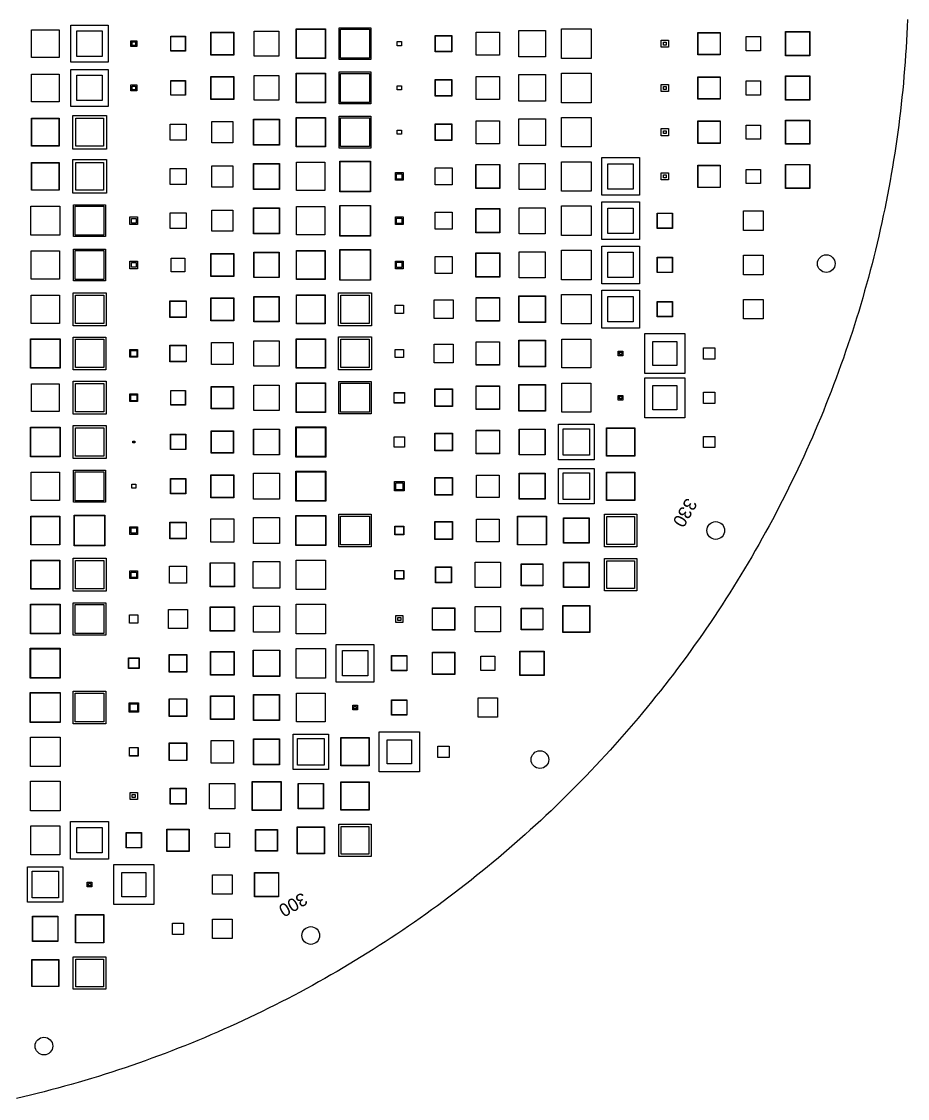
# Model space of a CAD drawing. Header units: millimetres. Extents: x -195 to 195, y -204 to 195.
# Drawn here: x 44.7 to 194.9, y -190 to -7.5 of the extents above; entities that cross this region are included whole.
import ezdxf
from ezdxf.enums import TextEntityAlignment as Align

# ---------------------------------------------------------------- set-up
doc = ezdxf.new("R2010")
doc.units = ezdxf.units.MM
for name, color, linetype in [('M3', 5, 'Continuous'), ('M4', 3, 'Continuous'), ('NPTH', 9, 'Continuous'), ('OUTLINE', 7, 'Continuous'), ('SILK_TOP', 7, 'Continuous')]:
    doc.layers.add(name, color=color, linetype=linetype)

msp = doc.modelspace()

# ---------------------------------------------------------------- linework, layer by layer
at = {"layer": 'M3'}
for points in [[(46.4, -8.9), (51.1, -8.9), (51.1, -13.6), (46.4, -13.6)], [(58.4, -9.1), (58.4, -13.4), (54.1, -13.4), (54.1, -9.1)], [(96.25, -8.75), (96.25, -13.75), (91.25, -13.75), (91.25, -8.75)], [(103.7, -8.8), (103.7, -13.7), (98.8, -13.7), (98.8, -8.8)], [(133.5, -9), (133.5, -13.5), (129, -13.5), (129, -9)], [(141.25, -8.75), (141.25, -13.75), (136.25, -13.75), (136.25, -8.75)], [(72.45, -10.05), (72.45, -12.45), (70.05, -12.45), (70.05, -10.05)], [(80.7, -9.3), (80.7, -13.2), (76.8, -13.2), (76.8, -9.3)], [(84.15, -9.15), (88.35, -9.15), (88.35, -13.35), (84.15, -13.35)], [(109.1, -10.9), (109.1, -11.6), (108.4, -11.6), (108.4, -10.9)], [(117.65, -9.85), (117.65, -12.65), (114.85, -12.65), (114.85, -9.85)], [(121.8, -9.3), (125.7, -9.3), (125.7, -13.2), (121.8, -13.2)], [(163.1, -9.4), (163.1, -13.1), (159.4, -13.1), (159.4, -9.4)], [(169.95, -10.05), (169.95, -12.45), (167.55, -12.45), (167.55, -10.05)], [(178.25, -9.25), (178.25, -13.25), (174.25, -13.25), (174.25, -9.25)], [(64.05, -10.95), (64.05, -11.55), (63.45, -11.55), (63.45, -10.95)], [(154, -11), (154, -11.5), (153.5, -11.5), (153.5, -11)], [(51.1, -16.4), (51.1, -21.1), (46.4, -21.1), (46.4, -16.4)], [(91.25, -16.25), (96.25, -16.25), (96.25, -21.25), (91.25, -21.25)], [(103.7, -16.3), (103.7, -21.2), (98.8, -21.2), (98.8, -16.3)], [(141.25, -16.25), (141.25, -21.25), (136.25, -21.25), (136.25, -16.25)], [(58.4, -16.6), (58.4, -20.9), (54.1, -20.9), (54.1, -16.6)], [(72.45, -17.55), (72.45, -19.95), (70.05, -19.95), (70.05, -17.55)], [(76.8, -16.8), (80.7, -16.8), (80.7, -20.7), (76.8, -20.7)], [(88.35, -16.65), (88.35, -20.85), (84.15, -20.85), (84.15, -16.65)], [(117.65, -17.35), (117.65, -20.15), (114.85, -20.15), (114.85, -17.35)], [(125.7, -16.8), (125.7, -20.7), (121.8, -20.7), (121.8, -16.8)], [(129, -16.5), (133.5, -16.5), (133.5, -21), (129, -21)], [(159.4, -16.9), (163.1, -16.9), (163.1, -20.6), (159.4, -20.6)], [(169.95, -17.55), (169.95, -19.95), (167.55, -19.95), (167.55, -17.55)], [(178.25, -16.75), (178.25, -20.75), (174.25, -20.75), (174.25, -16.75)], [(63.45, -18.45), (64.05, -18.45), (64.05, -19.05), (63.45, -19.05)], [(109.1, -18.4), (109.1, -19.1), (108.4, -19.1), (108.4, -18.4)], [(153.5, -18.5), (154, -18.5), (154, -19), (153.5, -19)], [(59.1, -23.4), (59.1, -29.1), (53.4, -29.1), (53.4, -23.4)], [(46.4, -23.9), (51.1, -23.9), (51.1, -28.6), (46.4, -28.6)], [(72.6, -24.9), (72.6, -27.6), (69.9, -27.6), (69.9, -24.9)], [(80.55, -24.45), (80.55, -28.05), (76.95, -28.05), (76.95, -24.45)], [(88.4, -24.1), (88.4, -28.4), (84.1, -28.4), (84.1, -24.1)], [(96.25, -23.75), (96.25, -28.75), (91.25, -28.75), (91.25, -23.75)], [(103.7, -23.8), (103.7, -28.7), (98.8, -28.7), (98.8, -23.8)], [(117.65, -24.85), (117.65, -27.65), (114.85, -27.65), (114.85, -24.85)], [(125.7, -24.3), (125.7, -28.2), (121.8, -28.2), (121.8, -24.3)], [(133.5, -24), (133.5, -28.5), (129, -28.5), (129, -24)], [(136.25, -23.75), (141.25, -23.75), (141.25, -28.75), (136.25, -28.75)], [(163.1, -24.4), (163.1, -28.1), (159.4, -28.1), (159.4, -24.4)], [(169.95, -25.05), (169.95, -27.45), (167.55, -27.45), (167.55, -25.05)], [(178.25, -24.25), (178.25, -28.25), (174.25, -28.25), (174.25, -24.25)], [(109.1, -25.9), (109.1, -26.6), (108.4, -26.6), (108.4, -25.9)], [(154, -26), (154, -26.5), (153.5, -26.5), (153.5, -26)], [(59.1, -30.9), (59.1, -36.6), (53.4, -36.6), (53.4, -30.9)], [(51.1, -31.4), (51.1, -36.1), (46.4, -36.1), (46.4, -31.4)], [(72.6, -32.4), (72.6, -35.1), (69.9, -35.1), (69.9, -32.4)], [(80.55, -31.95), (80.55, -35.55), (76.95, -35.55), (76.95, -31.95)], [(88.4, -31.6), (88.4, -35.9), (84.1, -35.9), (84.1, -31.6)], [(96.15, -31.35), (96.15, -36.15), (91.35, -36.15), (91.35, -31.35)], [(98.7, -31.2), (103.8, -31.2), (103.8, -36.3), (98.7, -36.3)], [(117.7, -32.3), (117.7, -35.2), (114.8, -35.2), (114.8, -32.3)], [(125.75, -31.75), (125.75, -35.75), (121.75, -35.75), (121.75, -31.75)], [(133.45, -31.55), (133.45, -35.95), (129.05, -35.95), (129.05, -31.55)], [(141.25, -31.25), (141.25, -36.25), (136.25, -36.25), (136.25, -31.25)], [(148.4, -31.6), (148.4, -35.9), (144.1, -35.9), (144.1, -31.6)], [(159.4, -31.9), (163.1, -31.9), (163.1, -35.6), (159.4, -35.6)], [(169.95, -32.55), (169.95, -34.95), (167.55, -34.95), (167.55, -32.55)], [(178.25, -31.75), (178.25, -35.75), (174.25, -35.75), (174.25, -31.75)], [(108.1, -33.1), (109.4, -33.1), (109.4, -34.4), (108.1, -34.4)], [(153.5, -33.5), (154, -33.5), (154, -34), (153.5, -34)], [(46.3, -38.8), (51.2, -38.8), (51.2, -43.7), (46.3, -43.7)], [(58.7, -38.8), (58.7, -43.7), (53.8, -43.7), (53.8, -38.8)], [(69.9, -39.9), (72.6, -39.9), (72.6, -42.6), (69.9, -42.6)], [(80.55, -39.45), (80.55, -43.05), (76.95, -43.05), (76.95, -39.45)], [(88.4, -39.1), (88.4, -43.4), (84.1, -43.4), (84.1, -39.1)], [(96.15, -38.85), (96.15, -43.65), (91.35, -43.65), (91.35, -38.85)], [(103.8, -38.7), (103.8, -43.8), (98.7, -43.8), (98.7, -38.7)], [(117.7, -39.8), (117.7, -42.7), (114.8, -42.7), (114.8, -39.8)], [(121.75, -39.25), (125.75, -39.25), (125.75, -43.25), (121.75, -43.25)], [(129.05, -39.05), (133.45, -39.05), (133.45, -43.45), (129.05, -43.45)], [(136.25, -38.75), (141.25, -38.75), (141.25, -43.75), (136.25, -43.75)], [(148.4, -39.1), (148.4, -43.4), (144.1, -43.4), (144.1, -39.1)], [(155, -40), (155, -42.5), (152.5, -42.5), (152.5, -40)], [(170.4, -39.6), (170.4, -42.9), (167.1, -42.9), (167.1, -39.6)], [(64.4, -40.6), (64.4, -41.9), (63.1, -41.9), (63.1, -40.6)], [(109.4, -40.6), (109.4, -41.9), (108.1, -41.9), (108.1, -40.6)], [(51.15, -46.35), (51.15, -51.15), (46.35, -51.15), (46.35, -46.35)], [(58.7, -46.3), (58.7, -51.2), (53.8, -51.2), (53.8, -46.3)], [(80.7, -46.8), (80.7, -50.7), (76.8, -50.7), (76.8, -46.8)], [(84.15, -46.65), (88.35, -46.65), (88.35, -50.85), (84.15, -50.85)], [(96.2, -46.3), (96.2, -51.2), (91.3, -51.2), (91.3, -46.3)], [(103.8, -46.2), (103.8, -51.3), (98.7, -51.3), (98.7, -46.2)], [(117.7, -47.3), (117.7, -50.2), (114.8, -50.2), (114.8, -47.3)], [(125.75, -46.75), (125.75, -50.75), (121.75, -50.75), (121.75, -46.75)], [(133.45, -46.55), (133.45, -50.95), (129.05, -50.95), (129.05, -46.55)], [(141.25, -46.25), (141.25, -51.25), (136.25, -51.25), (136.25, -46.25)], [(148.4, -46.6), (148.4, -50.9), (144.1, -50.9), (144.1, -46.6)], [(170.4, -47.1), (170.4, -50.4), (167.1, -50.4), (167.1, -47.1)], [(63.1, -48.1), (64.4, -48.1), (64.4, -49.4), (63.1, -49.4)], [(72.4, -47.6), (72.4, -49.9), (70.1, -49.9), (70.1, -47.6)], [(109.4, -48.1), (109.4, -49.4), (108.1, -49.4), (108.1, -48.1)], [(155, -47.5), (155, -50), (152.5, -50), (152.5, -47.5)], [(51.15, -53.85), (51.15, -58.65), (46.35, -58.65), (46.35, -53.85)], [(53.45, -53.45), (59.05, -53.45), (59.05, -59.05), (53.45, -59.05)], [(80.7, -54.3), (80.7, -58.2), (76.8, -58.2), (76.8, -54.3)], [(84.15, -54.15), (88.35, -54.15), (88.35, -58.35), (84.15, -58.35)], [(96.2, -53.8), (96.2, -58.7), (91.3, -58.7), (91.3, -53.8)], [(104.05, -53.45), (104.05, -59.05), (98.45, -59.05), (98.45, -53.45)], [(117.85, -54.65), (117.85, -57.85), (114.65, -57.85), (114.65, -54.65)], [(125.7, -54.3), (125.7, -58.2), (121.8, -58.2), (121.8, -54.3)], [(133.45, -54.05), (133.45, -58.45), (129.05, -58.45), (129.05, -54.05)], [(141.25, -53.75), (141.25, -58.75), (136.25, -58.75), (136.25, -53.75)], [(148.4, -54.1), (148.4, -58.4), (144.1, -58.4), (144.1, -54.1)], [(167.1, -54.6), (170.4, -54.6), (170.4, -57.9), (167.1, -57.9)], [(69.85, -54.85), (72.65, -54.85), (72.65, -57.65), (69.85, -57.65)], [(108.05, -55.55), (109.45, -55.55), (109.45, -56.95), (108.05, -56.95)], [(155, -55), (155, -57.5), (152.5, -57.5), (152.5, -55)], [(51.25, -61.25), (51.25, -66.25), (46.25, -66.25), (46.25, -61.25)], [(58.65, -61.35), (58.65, -66.15), (53.85, -66.15), (53.85, -61.35)], [(80.6, -61.9), (80.6, -65.6), (76.9, -65.6), (76.9, -61.9)], [(84.1, -61.6), (88.4, -61.6), (88.4, -65.9), (84.1, -65.9)], [(96.25, -61.25), (96.25, -66.25), (91.25, -66.25), (91.25, -61.25)], [(104.05, -60.95), (104.05, -66.55), (98.45, -66.55), (98.45, -60.95)], [(125.7, -61.8), (125.7, -65.7), (121.8, -65.7), (121.8, -61.8)], [(133.45, -61.55), (133.45, -65.95), (129.05, -65.95), (129.05, -61.55)], [(136.3, -61.3), (141.2, -61.3), (141.2, -66.2), (136.3, -66.2)], [(155.8, -61.7), (155.8, -65.8), (151.7, -65.8), (151.7, -61.7)], [(64.25, -63.25), (64.25, -64.25), (63.25, -64.25), (63.25, -63.25)], [(72.65, -62.35), (72.65, -65.15), (69.85, -65.15), (69.85, -62.35)], [(109.45, -63.05), (109.45, -64.45), (108.05, -64.45), (108.05, -63.05)], [(117.85, -62.15), (117.85, -65.35), (114.65, -65.35), (114.65, -62.15)], [(146.65, -63.35), (146.65, -64.15), (145.85, -64.15), (145.85, -63.35)], [(160.3, -62.8), (162.2, -62.8), (162.2, -64.7), (160.3, -64.7)], [(51.1, -68.9), (51.1, -73.6), (46.4, -73.6), (46.4, -68.9)], [(58.65, -68.85), (58.65, -73.65), (53.85, -73.65), (53.85, -68.85)], [(88.4, -69.1), (88.4, -73.4), (84.1, -73.4), (84.1, -69.1)], [(96.25, -68.75), (96.25, -73.75), (91.25, -73.75), (91.25, -68.75)], [(103.7, -68.8), (103.7, -73.7), (98.8, -73.7), (98.8, -68.8)], [(125.7, -69.3), (125.7, -73.2), (121.8, -73.2), (121.8, -69.3)], [(133.45, -69.05), (133.45, -73.45), (129.05, -73.45), (129.05, -69.05)], [(141.2, -68.8), (141.2, -73.7), (136.3, -73.7), (136.3, -68.8)], [(155.8, -69.2), (155.8, -73.3), (151.7, -73.3), (151.7, -69.2)], [(64.25, -70.75), (64.25, -71.75), (63.25, -71.75), (63.25, -70.75)], [(72.45, -70.05), (72.45, -72.45), (70.05, -72.45), (70.05, -70.05)], [(80.6, -69.4), (80.6, -73.1), (76.9, -73.1), (76.9, -69.4)], [(109.65, -70.35), (109.65, -72.15), (107.85, -72.15), (107.85, -70.35)], [(114.8, -69.8), (117.7, -69.8), (117.7, -72.7), (114.8, -72.7)], [(146.65, -70.85), (146.65, -71.65), (145.85, -71.65), (145.85, -70.85)], [(162.2, -70.3), (162.2, -72.2), (160.3, -72.2), (160.3, -70.3)], [(51.25, -76.25), (51.25, -81.25), (46.25, -81.25), (46.25, -76.25)], [(53.85, -76.35), (58.65, -76.35), (58.65, -81.15), (53.85, -81.15)], [(84.1, -76.6), (88.4, -76.6), (88.4, -80.9), (84.1, -80.9)], [(96.2, -76.3), (96.2, -81.2), (91.3, -81.2), (91.3, -76.3)], [(133.4, -76.6), (133.4, -80.9), (129.1, -80.9), (129.1, -76.6)], [(141.75, -75.75), (141.75, -81.75), (135.75, -81.75), (135.75, -75.75)], [(143.9, -76.4), (148.6, -76.4), (148.6, -81.1), (143.9, -81.1)], [(72.5, -77.5), (72.5, -80), (70, -80), (70, -77.5)], [(80.6, -76.9), (80.6, -80.6), (76.9, -80.6), (76.9, -76.9)], [(109.65, -77.85), (109.65, -79.65), (107.85, -79.65), (107.85, -77.85)], [(117.7, -77.3), (117.7, -80.2), (114.8, -80.2), (114.8, -77.3)], [(121.8, -76.8), (125.7, -76.8), (125.7, -80.7), (121.8, -80.7)], [(162.2, -77.8), (162.2, -79.7), (160.3, -79.7), (160.3, -77.8)], [(63.6, -78.6), (63.9, -78.6), (63.9, -78.9), (63.6, -78.9)], [(51.15, -83.85), (51.15, -88.65), (46.35, -88.65), (46.35, -83.85)], [(58.7, -83.8), (58.7, -88.7), (53.8, -88.7), (53.8, -83.8)], [(91.3, -83.8), (96.2, -83.8), (96.2, -88.7), (91.3, -88.7)], [(141.75, -83.25), (141.75, -89.25), (135.75, -89.25), (135.75, -83.25)], [(148.6, -83.9), (148.6, -88.6), (143.9, -88.6), (143.9, -83.9)], [(72.5, -85), (72.5, -87.5), (70, -87.5), (70, -85)], [(80.7, -84.3), (80.7, -88.2), (76.8, -88.2), (76.8, -84.3)], [(88.45, -84.05), (88.45, -88.45), (84.05, -88.45), (84.05, -84.05)], [(109.55, -85.45), (109.55, -87.05), (107.95, -87.05), (107.95, -85.45)], [(114.8, -84.8), (117.7, -84.8), (117.7, -87.7), (114.8, -87.7)], [(125.65, -84.35), (125.65, -88.15), (121.85, -88.15), (121.85, -84.35)], [(133.4, -84.1), (133.4, -88.4), (129.1, -88.4), (129.1, -84.1)], [(63.4, -85.9), (64.1, -85.9), (64.1, -86.6), (63.4, -86.6)], [(58.8, -91.2), (58.8, -96.3), (53.7, -96.3), (53.7, -91.2)], [(51.2, -91.3), (51.2, -96.2), (46.3, -96.2), (46.3, -91.3)], [(72.65, -92.35), (72.65, -95.15), (69.85, -95.15), (69.85, -92.35)], [(80.7, -91.8), (80.7, -95.7), (76.8, -95.7), (76.8, -91.8)], [(88.45, -91.55), (88.45, -95.95), (84.05, -95.95), (84.05, -91.55)], [(91.25, -91.25), (96.25, -91.25), (96.25, -96.25), (91.25, -96.25)], [(103.7, -91.3), (103.7, -96.2), (98.8, -96.2), (98.8, -91.3)], [(109.45, -93.05), (109.45, -94.45), (108.05, -94.45), (108.05, -93.05)], [(117.7, -92.3), (117.7, -95.2), (114.8, -95.2), (114.8, -92.3)], [(121.85, -91.85), (125.65, -91.85), (125.65, -95.65), (121.85, -95.65)], [(128.8, -91.3), (133.7, -91.3), (133.7, -96.2), (128.8, -96.2)], [(140.9, -91.6), (140.9, -95.9), (136.6, -95.9), (136.6, -91.6)], [(148.6, -91.4), (148.6, -96.1), (143.9, -96.1), (143.9, -91.4)], [(64.4, -93.1), (64.4, -94.4), (63.1, -94.4), (63.1, -93.1)], [(59.05, -98.45), (59.05, -104.05), (53.45, -104.05), (53.45, -98.45)], [(51.2, -98.8), (51.2, -103.7), (46.3, -103.7), (46.3, -98.8)], [(72.7, -99.8), (72.7, -102.7), (69.8, -102.7), (69.8, -99.8)], [(80.75, -99.25), (80.75, -103.25), (76.75, -103.25), (76.75, -99.25)], [(88.5, -99), (88.5, -103.5), (84, -103.5), (84, -99)], [(96.25, -98.75), (96.25, -103.75), (91.25, -103.75), (91.25, -98.75)], [(117.6, -99.9), (117.6, -102.6), (114.9, -102.6), (114.9, -99.9)], [(125.9, -99.1), (125.9, -103.4), (121.6, -103.4), (121.6, -99.1)], [(133.1, -99.4), (133.1, -103.1), (129.4, -103.1), (129.4, -99.4)], [(136.6, -99.1), (140.9, -99.1), (140.9, -103.4), (136.6, -103.4)], [(148.6, -98.9), (148.6, -103.6), (143.9, -103.6), (143.9, -98.9)], [(64.4, -100.6), (64.4, -101.9), (63.1, -101.9), (63.1, -100.6)], [(109.45, -100.55), (109.45, -101.95), (108.05, -101.95), (108.05, -100.55)], [(46.25, -106.25), (51.25, -106.25), (51.25, -111.25), (46.25, -111.25)], [(58.7, -106.3), (58.7, -111.2), (53.8, -111.2), (53.8, -106.3)], [(72.85, -107.15), (72.85, -110.35), (69.65, -110.35), (69.65, -107.15)], [(80.75, -106.75), (80.75, -110.75), (76.75, -110.75), (76.75, -106.75)], [(88.45, -106.55), (88.45, -110.95), (84.05, -110.95), (84.05, -106.55)], [(91.25, -106.25), (96.25, -106.25), (96.25, -111.25), (91.25, -111.25)], [(118.1, -106.9), (118.1, -110.6), (114.4, -110.6), (114.4, -106.9)], [(125.9, -106.6), (125.9, -110.9), (121.6, -110.9), (121.6, -106.6)], [(133.1, -106.9), (133.1, -110.6), (129.4, -110.6), (129.4, -106.9)], [(141, -106.5), (141, -111), (136.5, -111), (136.5, -106.5)], [(63.05, -108.05), (64.45, -108.05), (64.45, -109.45), (63.05, -109.45)], [(108.5, -108.5), (109, -108.5), (109, -109), (108.5, -109)], [(51.2, -113.8), (51.2, -118.7), (46.3, -118.7), (46.3, -113.8)], [(69.8, -114.8), (72.7, -114.8), (72.7, -117.7), (69.8, -117.7)], [(80.7, -114.3), (80.7, -118.2), (76.8, -118.2), (76.8, -114.3)], [(84.05, -114.05), (88.45, -114.05), (88.45, -118.45), (84.05, -118.45)], [(96.25, -113.75), (96.25, -118.75), (91.25, -118.75), (91.25, -113.75)], [(103.4, -114.1), (103.4, -118.4), (99.1, -118.4), (99.1, -114.1)], [(118.1, -114.4), (118.1, -118.1), (114.4, -118.1), (114.4, -114.4)], [(133.25, -114.25), (133.25, -118.25), (129.25, -118.25), (129.25, -114.25)], [(64.65, -115.35), (64.65, -117.15), (62.85, -117.15), (62.85, -115.35)], [(107.5, -115), (110, -115), (110, -117.5), (107.5, -117.5)], [(124.95, -115.05), (124.95, -117.45), (122.55, -117.45), (122.55, -115.05)], [(51.25, -121.25), (51.25, -126.25), (46.25, -126.25), (46.25, -121.25)], [(58.7, -121.3), (58.7, -126.2), (53.8, -126.2), (53.8, -121.3)], [(80.7, -121.8), (80.7, -125.7), (76.8, -125.7), (76.8, -121.8)], [(84.1, -121.6), (88.4, -121.6), (88.4, -125.9), (84.1, -125.9)], [(96.2, -121.3), (96.2, -126.2), (91.3, -126.2), (91.3, -121.3)], [(125.4, -122.1), (125.4, -125.4), (122.1, -125.4), (122.1, -122.1)], [(62.95, -122.95), (64.55, -122.95), (64.55, -124.55), (62.95, -124.55)], [(72.7, -122.3), (72.7, -125.2), (69.8, -125.2), (69.8, -122.3)], [(101.65, -123.35), (101.65, -124.15), (100.85, -124.15), (100.85, -123.35)], [(107.5, -122.5), (110, -122.5), (110, -125), (107.5, -125)], [(46.25, -128.75), (51.25, -128.75), (51.25, -133.75), (46.25, -133.75)], [(80.65, -129.35), (80.65, -133.15), (76.85, -133.15), (76.85, -129.35)], [(88.4, -129.1), (88.4, -133.4), (84.1, -133.4), (84.1, -129.1)], [(96.75, -128.25), (96.75, -134.25), (90.75, -134.25), (90.75, -128.25)], [(103.6, -128.9), (103.6, -133.6), (98.9, -133.6), (98.9, -128.9)], [(110.8, -129.2), (110.8, -133.3), (106.7, -133.3), (106.7, -129.2)], [(64.45, -130.55), (64.45, -131.95), (63.05, -131.95), (63.05, -130.55)], [(72.7, -129.8), (72.7, -132.7), (69.8, -132.7), (69.8, -129.8)], [(117.2, -130.3), (117.2, -132.2), (115.3, -132.2), (115.3, -130.3)], [(46.25, -136.25), (51.25, -136.25), (51.25, -141.25), (46.25, -141.25)], [(80.9, -136.6), (80.9, -140.9), (76.6, -140.9), (76.6, -136.6)], [(88.7, -136.3), (88.7, -141.2), (83.8, -141.2), (83.8, -136.3)], [(91.6, -136.6), (95.9, -136.6), (95.9, -140.9), (91.6, -140.9)], [(103.6, -136.4), (103.6, -141.1), (98.9, -141.1), (98.9, -136.4)], [(64, -138.5), (64, -139), (63.5, -139), (63.5, -138.5)], [(72.6, -137.4), (72.6, -140.1), (69.9, -140.1), (69.9, -137.4)], [(51.2, -143.8), (51.2, -148.7), (46.3, -148.7), (46.3, -143.8)], [(54.1, -144.1), (58.4, -144.1), (58.4, -148.4), (54.1, -148.4)], [(91.5, -144), (96, -144), (96, -148.5), (91.5, -148.5)], [(103.6, -143.9), (103.6, -148.6), (98.9, -148.6), (98.9, -143.9)], [(65, -145), (65, -147.5), (62.5, -147.5), (62.5, -145)], [(73.1, -144.4), (73.1, -148.1), (69.4, -148.1), (69.4, -144.4)], [(79.95, -145.05), (79.95, -147.45), (77.55, -147.45), (77.55, -145.05)], [(88.1, -144.4), (88.1, -148.1), (84.4, -148.1), (84.4, -144.4)], [(51.75, -150.75), (51.75, -156.75), (45.75, -156.75), (45.75, -150.75)], [(65.8, -151.7), (65.8, -155.8), (61.7, -155.8), (61.7, -151.7)], [(77.1, -152.1), (80.4, -152.1), (80.4, -155.4), (77.1, -155.4)], [(84.25, -151.75), (88.25, -151.75), (88.25, -155.75), (84.25, -155.75)], [(56.65, -153.35), (56.65, -154.15), (55.85, -154.15), (55.85, -153.35)], [(50.9, -159.1), (50.9, -163.4), (46.6, -163.4), (46.6, -159.1)], [(58.6, -158.9), (58.6, -163.6), (53.9, -163.6), (53.9, -158.9)], [(72.2, -160.3), (72.2, -162.2), (70.3, -162.2), (70.3, -160.3)], [(80.4, -159.6), (80.4, -162.9), (77.1, -162.9), (77.1, -159.6)], [(51, -166.5), (51, -171), (46.5, -171), (46.5, -166.5)], [(53.9, -166.4), (58.6, -166.4), (58.6, -171.1), (53.9, -171.1)]]:
    msp.add_lwpolyline(points, close=True, dxfattribs=at)
at = {"layer": 'M4'}
for points in [[(46.4, -8.9), (51.1, -8.9), (51.1, -13.6), (46.4, -13.6)], [(59.4, -8.1), (59.4, -14.4), (53.1, -14.4), (53.1, -8.1)], [(96.2, -8.8), (96.2, -13.7), (91.3, -13.7), (91.3, -8.8)], [(103.95, -8.55), (103.95, -13.95), (98.55, -13.95), (98.55, -8.55)], [(133.5, -9), (133.5, -13.5), (129, -13.5), (129, -9)], [(141.25, -8.75), (141.25, -13.75), (136.25, -13.75), (136.25, -8.75)], [(64.25, -10.75), (64.25, -11.75), (63.25, -11.75), (63.25, -10.75)], [(72.5, -10), (72.5, -12.5), (70, -12.5), (70, -10)], [(80.65, -9.35), (80.65, -13.15), (76.85, -13.15), (76.85, -9.35)], [(84.15, -9.15), (88.35, -9.15), (88.35, -13.35), (84.15, -13.35)], [(109.1, -10.9), (109.1, -11.6), (108.4, -11.6), (108.4, -10.9)], [(117.6, -9.9), (117.6, -12.6), (114.9, -12.6), (114.9, -9.9)], [(121.8, -9.3), (125.7, -9.3), (125.7, -13.2), (121.8, -13.2)], [(154.35, -10.65), (154.35, -11.85), (153.15, -11.85), (153.15, -10.65)], [(163.15, -9.35), (163.15, -13.15), (159.35, -13.15), (159.35, -9.35)], [(169.95, -10.05), (169.95, -12.45), (167.55, -12.45), (167.55, -10.05)], [(178.3, -9.2), (178.3, -13.3), (174.2, -13.3), (174.2, -9.2)], [(51.1, -16.4), (51.1, -21.1), (46.4, -21.1), (46.4, -16.4)], [(59.4, -15.6), (59.4, -21.9), (53.1, -21.9), (53.1, -15.6)], [(91.3, -16.3), (96.2, -16.3), (96.2, -21.2), (91.3, -21.2)], [(103.95, -16.05), (103.95, -21.45), (98.55, -21.45), (98.55, -16.05)], [(141.25, -16.25), (141.25, -21.25), (136.25, -21.25), (136.25, -16.25)], [(72.5, -17.5), (72.5, -20), (70, -20), (70, -17.5)], [(76.85, -16.85), (80.65, -16.85), (80.65, -20.65), (76.85, -20.65)], [(88.35, -16.65), (88.35, -20.85), (84.15, -20.85), (84.15, -16.65)], [(117.6, -17.4), (117.6, -20.1), (114.9, -20.1), (114.9, -17.4)], [(125.7, -16.8), (125.7, -20.7), (121.8, -20.7), (121.8, -16.8)], [(129, -16.5), (133.5, -16.5), (133.5, -21), (129, -21)], [(153.15, -18.15), (154.35, -18.15), (154.35, -19.35), (153.15, -19.35)], [(159.35, -16.85), (163.15, -16.85), (163.15, -20.65), (159.35, -20.65)], [(169.95, -17.55), (169.95, -19.95), (167.55, -19.95), (167.55, -17.55)], [(178.3, -16.7), (178.3, -20.8), (174.2, -20.8), (174.2, -16.7)], [(63.25, -18.25), (64.25, -18.25), (64.25, -19.25), (63.25, -19.25)], [(109.1, -18.4), (109.1, -19.1), (108.4, -19.1), (108.4, -18.4)], [(103.95, -23.55), (103.95, -28.95), (98.55, -28.95), (98.55, -23.55)], [(46.45, -23.95), (51.05, -23.95), (51.05, -28.55), (46.45, -28.55)], [(58.6, -23.9), (58.6, -28.6), (53.9, -28.6), (53.9, -23.9)], [(72.6, -24.9), (72.6, -27.6), (69.9, -27.6), (69.9, -24.9)], [(80.55, -24.45), (80.55, -28.05), (76.95, -28.05), (76.95, -24.45)], [(88.45, -24.05), (88.45, -28.45), (84.05, -28.45), (84.05, -24.05)], [(96.2, -23.8), (96.2, -28.7), (91.3, -28.7), (91.3, -23.8)], [(117.6, -24.9), (117.6, -27.6), (114.9, -27.6), (114.9, -24.9)], [(125.7, -24.3), (125.7, -28.2), (121.8, -28.2), (121.8, -24.3)], [(133.5, -24), (133.5, -28.5), (129, -28.5), (129, -24)], [(136.25, -23.75), (141.25, -23.75), (141.25, -28.75), (136.25, -28.75)], [(163.15, -24.35), (163.15, -28.15), (159.35, -28.15), (159.35, -24.35)], [(169.95, -25.05), (169.95, -27.45), (167.55, -27.45), (167.55, -25.05)], [(178.3, -24.2), (178.3, -28.3), (174.2, -28.3), (174.2, -24.2)], [(109.1, -25.9), (109.1, -26.6), (108.4, -26.6), (108.4, -25.9)], [(154.35, -25.65), (154.35, -26.85), (153.15, -26.85), (153.15, -25.65)], [(149.45, -30.55), (149.45, -36.95), (143.05, -36.95), (143.05, -30.55)], [(51.05, -31.45), (51.05, -36.05), (46.45, -36.05), (46.45, -31.45)], [(58.6, -31.4), (58.6, -36.1), (53.9, -36.1), (53.9, -31.4)], [(72.6, -32.4), (72.6, -35.1), (69.9, -35.1), (69.9, -32.4)], [(80.55, -31.95), (80.55, -35.55), (76.95, -35.55), (76.95, -31.95)], [(88.45, -31.55), (88.45, -35.95), (84.05, -35.95), (84.05, -31.55)], [(96.15, -31.35), (96.15, -36.15), (91.35, -36.15), (91.35, -31.35)], [(98.65, -31.15), (103.85, -31.15), (103.85, -36.35), (98.65, -36.35)], [(117.7, -32.3), (117.7, -35.2), (114.8, -35.2), (114.8, -32.3)], [(125.8, -31.7), (125.8, -35.8), (121.7, -35.8), (121.7, -31.7)], [(133.45, -31.55), (133.45, -35.95), (129.05, -35.95), (129.05, -31.55)], [(141.25, -31.25), (141.25, -36.25), (136.25, -36.25), (136.25, -31.25)], [(159.35, -31.85), (163.15, -31.85), (163.15, -35.65), (159.35, -35.65)], [(169.95, -32.55), (169.95, -34.95), (167.55, -34.95), (167.55, -32.55)], [(178.3, -31.7), (178.3, -35.8), (174.2, -35.8), (174.2, -31.7)], [(108.3, -33.3), (109.2, -33.3), (109.2, -34.2), (108.3, -34.2)], [(153.15, -33.15), (154.35, -33.15), (154.35, -34.35), (153.15, -34.35)], [(149.45, -38.05), (149.45, -44.45), (143.05, -44.45), (143.05, -38.05)], [(46.3, -38.8), (51.2, -38.8), (51.2, -43.7), (46.3, -43.7)], [(58.95, -38.55), (58.95, -43.95), (53.55, -43.95), (53.55, -38.55)], [(69.9, -39.9), (72.6, -39.9), (72.6, -42.6), (69.9, -42.6)], [(80.55, -39.45), (80.55, -43.05), (76.95, -43.05), (76.95, -39.45)], [(88.45, -39.05), (88.45, -43.45), (84.05, -43.45), (84.05, -39.05)], [(96.15, -38.85), (96.15, -43.65), (91.35, -43.65), (91.35, -38.85)], [(103.85, -38.65), (103.85, -43.85), (98.65, -43.85), (98.65, -38.65)], [(117.7, -39.8), (117.7, -42.7), (114.8, -42.7), (114.8, -39.8)], [(121.7, -39.2), (125.8, -39.2), (125.8, -43.3), (121.7, -43.3)], [(129.05, -39.05), (133.45, -39.05), (133.45, -43.45), (129.05, -43.45)], [(136.25, -38.75), (141.25, -38.75), (141.25, -43.75), (136.25, -43.75)], [(155.05, -39.95), (155.05, -42.55), (152.45, -42.55), (152.45, -39.95)], [(170.4, -39.6), (170.4, -42.9), (167.1, -42.9), (167.1, -39.6)], [(64.15, -40.85), (64.15, -41.65), (63.35, -41.65), (63.35, -40.85)], [(109.2, -40.8), (109.2, -41.7), (108.3, -41.7), (108.3, -40.8)], [(149.45, -45.55), (149.45, -51.95), (143.05, -51.95), (143.05, -45.55)], [(51.15, -46.35), (51.15, -51.15), (46.35, -51.15), (46.35, -46.35)], [(58.95, -46.05), (58.95, -51.45), (53.55, -51.45), (53.55, -46.05)], [(80.65, -46.85), (80.65, -50.65), (76.85, -50.65), (76.85, -46.85)], [(84.1, -46.6), (88.4, -46.6), (88.4, -50.9), (84.1, -50.9)], [(96.15, -46.35), (96.15, -51.15), (91.35, -51.15), (91.35, -46.35)], [(103.85, -46.15), (103.85, -51.35), (98.65, -51.35), (98.65, -46.15)], [(117.7, -47.3), (117.7, -50.2), (114.8, -50.2), (114.8, -47.3)], [(125.8, -46.7), (125.8, -50.8), (121.7, -50.8), (121.7, -46.7)], [(133.45, -46.55), (133.45, -50.95), (129.05, -50.95), (129.05, -46.55)], [(141.25, -46.25), (141.25, -51.25), (136.25, -51.25), (136.25, -46.25)], [(170.4, -47.1), (170.4, -50.4), (167.1, -50.4), (167.1, -47.1)], [(63.35, -48.35), (64.15, -48.35), (64.15, -49.15), (63.35, -49.15)], [(72.4, -47.6), (72.4, -49.9), (70.1, -49.9), (70.1, -47.6)], [(109.2, -48.3), (109.2, -49.2), (108.3, -49.2), (108.3, -48.3)], [(155.05, -47.45), (155.05, -50.05), (152.45, -50.05), (152.45, -47.45)], [(51.15, -53.85), (51.15, -58.65), (46.35, -58.65), (46.35, -53.85)], [(53.85, -53.85), (58.65, -53.85), (58.65, -58.65), (53.85, -58.65)], [(80.65, -54.35), (80.65, -58.15), (76.85, -58.15), (76.85, -54.35)], [(84.1, -54.1), (88.4, -54.1), (88.4, -58.4), (84.1, -58.4)], [(96.15, -53.85), (96.15, -58.65), (91.35, -58.65), (91.35, -53.85)], [(103.65, -53.85), (103.65, -58.65), (98.85, -58.65), (98.85, -53.85)], [(117.85, -54.65), (117.85, -57.85), (114.65, -57.85), (114.65, -54.65)], [(125.75, -54.25), (125.75, -58.25), (121.75, -58.25), (121.75, -54.25)], [(133.5, -54), (133.5, -58.5), (129, -58.5), (129, -54)], [(141.25, -53.75), (141.25, -58.75), (136.25, -58.75), (136.25, -53.75)], [(149.45, -53.05), (149.45, -59.45), (143.05, -59.45), (143.05, -53.05)], [(167.1, -54.6), (170.4, -54.6), (170.4, -57.9), (167.1, -57.9)], [(69.9, -54.9), (72.6, -54.9), (72.6, -57.6), (69.9, -57.6)], [(108.05, -55.55), (109.45, -55.55), (109.45, -56.95), (108.05, -56.95)], [(155.05, -54.95), (155.05, -57.55), (152.45, -57.55), (152.45, -54.95)], [(51.2, -61.3), (51.2, -66.2), (46.3, -66.2), (46.3, -61.3)], [(59, -61), (59, -66.5), (53.5, -66.5), (53.5, -61)], [(80.6, -61.9), (80.6, -65.6), (76.9, -65.6), (76.9, -61.9)], [(84.1, -61.6), (88.4, -61.6), (88.4, -65.9), (84.1, -65.9)], [(96.2, -61.3), (96.2, -66.2), (91.3, -66.2), (91.3, -61.3)], [(103.65, -61.35), (103.65, -66.15), (98.85, -66.15), (98.85, -61.35)], [(125.75, -61.75), (125.75, -65.75), (121.75, -65.75), (121.75, -61.75)], [(133.5, -61.5), (133.5, -66), (129, -66), (129, -61.5)], [(136.3, -61.3), (141.2, -61.3), (141.2, -66.2), (136.3, -66.2)], [(157.15, -60.35), (157.15, -67.15), (150.35, -67.15), (150.35, -60.35)], [(64.4, -63.1), (64.4, -64.4), (63.1, -64.4), (63.1, -63.1)], [(72.6, -62.4), (72.6, -65.1), (69.9, -65.1), (69.9, -62.4)], [(109.45, -63.05), (109.45, -64.45), (108.05, -64.45), (108.05, -63.05)], [(117.85, -62.15), (117.85, -65.35), (114.65, -65.35), (114.65, -62.15)], [(146.45, -63.55), (146.45, -63.95), (146.05, -63.95), (146.05, -63.55)], [(160.3, -62.8), (162.2, -62.8), (162.2, -64.7), (160.3, -64.7)], [(51.1, -68.9), (51.1, -73.6), (46.4, -73.6), (46.4, -68.9)], [(59.05, -68.45), (59.05, -74.05), (53.45, -74.05), (53.45, -68.45)], [(88.4, -69.1), (88.4, -73.4), (84.1, -73.4), (84.1, -69.1)], [(96.2, -68.8), (96.2, -73.7), (91.3, -73.7), (91.3, -68.8)], [(104, -68.5), (104, -74), (98.5, -74), (98.5, -68.5)], [(125.75, -69.25), (125.75, -73.25), (121.75, -73.25), (121.75, -69.25)], [(133.5, -69), (133.5, -73.5), (129, -73.5), (129, -69)], [(141.2, -68.8), (141.2, -73.7), (136.3, -73.7), (136.3, -68.8)], [(157.15, -67.85), (157.15, -74.65), (150.35, -74.65), (150.35, -67.85)], [(64.4, -70.6), (64.4, -71.9), (63.1, -71.9), (63.1, -70.6)], [(72.5, -70), (72.5, -72.5), (70, -72.5), (70, -70)], [(80.65, -69.35), (80.65, -73.15), (76.85, -73.15), (76.85, -69.35)], [(109.6, -70.4), (109.6, -72.1), (107.9, -72.1), (107.9, -70.4)], [(114.75, -69.75), (117.75, -69.75), (117.75, -72.75), (114.75, -72.75)], [(146.45, -71.05), (146.45, -71.45), (146.05, -71.45), (146.05, -71.05)], [(162.2, -70.3), (162.2, -72.2), (160.3, -72.2), (160.3, -70.3)], [(51.2, -76.3), (51.2, -81.2), (46.3, -81.2), (46.3, -76.3)], [(53.45, -75.95), (59.05, -75.95), (59.05, -81.55), (53.45, -81.55)], [(84.05, -76.55), (88.45, -76.55), (88.45, -80.95), (84.05, -80.95)], [(96.3, -76.2), (96.3, -81.3), (91.2, -81.3), (91.2, -76.2)], [(133.45, -76.55), (133.45, -80.95), (129.05, -80.95), (129.05, -76.55)], [(141, -76.5), (141, -81), (136.5, -81), (136.5, -76.5)], [(143.85, -76.35), (148.65, -76.35), (148.65, -81.15), (143.85, -81.15)], [(72.55, -77.45), (72.55, -80.05), (69.95, -80.05), (69.95, -77.45)], [(80.65, -76.85), (80.65, -80.65), (76.85, -80.65), (76.85, -76.85)], [(109.6, -77.9), (109.6, -79.6), (107.9, -79.6), (107.9, -77.9)], [(117.75, -77.25), (117.75, -80.25), (114.75, -80.25), (114.75, -77.25)], [(121.75, -76.75), (125.75, -76.75), (125.75, -80.75), (121.75, -80.75)], [(162.2, -77.8), (162.2, -79.7), (160.3, -79.7), (160.3, -77.8)], [(63.6, -78.6), (63.9, -78.6), (63.9, -78.9), (63.6, -78.9)], [(51.15, -83.85), (51.15, -88.65), (46.35, -88.65), (46.35, -83.85)], [(58.95, -83.55), (58.95, -88.95), (53.55, -88.95), (53.55, -83.55)], [(91.2, -83.7), (96.3, -83.7), (96.3, -88.8), (91.2, -88.8)], [(148.65, -83.85), (148.65, -88.65), (143.85, -88.65), (143.85, -83.85)], [(72.55, -84.95), (72.55, -87.55), (69.95, -87.55), (69.95, -84.95)], [(80.65, -84.35), (80.65, -88.15), (76.85, -88.15), (76.85, -84.35)], [(88.45, -84.05), (88.45, -88.45), (84.05, -88.45), (84.05, -84.05)], [(109.35, -85.65), (109.35, -86.85), (108.15, -86.85), (108.15, -85.65)], [(114.75, -84.75), (117.75, -84.75), (117.75, -87.75), (114.75, -87.75)], [(125.65, -84.35), (125.65, -88.15), (121.85, -88.15), (121.85, -84.35)], [(133.45, -84.05), (133.45, -88.45), (129.05, -88.45), (129.05, -84.05)], [(141, -84), (141, -88.5), (136.5, -88.5), (136.5, -84)], [(63.4, -85.9), (64.1, -85.9), (64.1, -86.6), (63.4, -86.6)], [(58.85, -91.15), (58.85, -96.35), (53.65, -96.35), (53.65, -91.15)], [(91.2, -91.2), (96.3, -91.2), (96.3, -96.3), (91.2, -96.3)], [(104, -91), (104, -96.5), (98.5, -96.5), (98.5, -91)], [(149, -91), (149, -96.5), (143.5, -96.5), (143.5, -91)], [(51.15, -91.35), (51.15, -96.15), (46.35, -96.15), (46.35, -91.35)], [(72.6, -92.4), (72.6, -95.1), (69.9, -95.1), (69.9, -92.4)], [(80.7, -91.8), (80.7, -95.7), (76.8, -95.7), (76.8, -91.8)], [(88.45, -91.55), (88.45, -95.95), (84.05, -95.95), (84.05, -91.55)], [(109.5, -93), (109.5, -94.5), (108, -94.5), (108, -93)], [(117.75, -92.25), (117.75, -95.25), (114.75, -95.25), (114.75, -92.25)], [(121.85, -91.85), (125.65, -91.85), (125.65, -95.65), (121.85, -95.65)], [(128.85, -91.35), (133.65, -91.35), (133.65, -96.15), (128.85, -96.15)], [(140.85, -91.65), (140.85, -95.85), (136.65, -95.85), (136.65, -91.65)], [(64.2, -93.3), (64.2, -94.2), (63.3, -94.2), (63.3, -93.3)], [(149, -98.5), (149, -104), (143.5, -104), (143.5, -98.5)], [(51.15, -98.85), (51.15, -103.65), (46.35, -103.65), (46.35, -98.85)], [(58.65, -98.85), (58.65, -103.65), (53.85, -103.65), (53.85, -98.85)], [(72.7, -99.8), (72.7, -102.7), (69.8, -102.7), (69.8, -99.8)], [(80.8, -99.2), (80.8, -103.3), (76.7, -103.3), (76.7, -99.2)], [(88.5, -99), (88.5, -103.5), (84, -103.5), (84, -99)], [(96.25, -98.75), (96.25, -103.75), (91.25, -103.75), (91.25, -98.75)], [(117.55, -99.95), (117.55, -102.55), (114.95, -102.55), (114.95, -99.95)], [(125.9, -99.1), (125.9, -103.4), (121.6, -103.4), (121.6, -99.1)], [(133.05, -99.45), (133.05, -103.05), (129.45, -103.05), (129.45, -99.45)], [(136.65, -99.15), (140.85, -99.15), (140.85, -103.35), (136.65, -103.35)], [(64.2, -100.8), (64.2, -101.7), (63.3, -101.7), (63.3, -100.8)], [(109.5, -100.5), (109.5, -102), (108, -102), (108, -100.5)], [(46.3, -106.3), (51.2, -106.3), (51.2, -111.2), (46.3, -111.2)], [(59, -106), (59, -111.5), (53.5, -111.5), (53.5, -106)], [(72.85, -107.15), (72.85, -110.35), (69.65, -110.35), (69.65, -107.15)], [(80.8, -106.7), (80.8, -110.8), (76.7, -110.8), (76.7, -106.7)], [(88.45, -106.55), (88.45, -110.95), (84.05, -110.95), (84.05, -106.55)], [(91.25, -106.25), (96.25, -106.25), (96.25, -111.25), (91.25, -111.25)], [(118.15, -106.85), (118.15, -110.65), (114.35, -110.65), (114.35, -106.85)], [(125.9, -106.6), (125.9, -110.9), (121.6, -110.9), (121.6, -106.6)], [(133.05, -106.95), (133.05, -110.55), (129.45, -110.55), (129.45, -106.95)], [(141.05, -106.45), (141.05, -111.05), (136.45, -111.05), (136.45, -106.45)], [(63.05, -108.05), (64.45, -108.05), (64.45, -109.45), (63.05, -109.45)], [(108.15, -108.15), (109.35, -108.15), (109.35, -109.35), (108.15, -109.35)], [(104.45, -113.05), (104.45, -119.45), (98.05, -119.45), (98.05, -113.05)], [(51.3, -113.7), (51.3, -118.8), (46.2, -118.8), (46.2, -113.7)], [(69.75, -114.75), (72.75, -114.75), (72.75, -117.75), (69.75, -117.75)], [(80.75, -114.25), (80.75, -118.25), (76.75, -118.25), (76.75, -114.25)], [(84, -114), (88.5, -114), (88.5, -118.5), (84, -118.5)], [(96.25, -113.75), (96.25, -118.75), (91.25, -118.75), (91.25, -113.75)], [(107.45, -114.95), (110.05, -114.95), (110.05, -117.55), (107.45, -117.55)], [(118.15, -114.35), (118.15, -118.15), (114.35, -118.15), (114.35, -114.35)], [(133.3, -114.2), (133.3, -118.3), (129.2, -118.3), (129.2, -114.2)], [(64.6, -115.4), (64.6, -117.1), (62.9, -117.1), (62.9, -115.4)], [(124.95, -115.05), (124.95, -117.45), (122.55, -117.45), (122.55, -115.05)], [(51.3, -121.2), (51.3, -126.3), (46.2, -126.3), (46.2, -121.2)], [(59, -121), (59, -126.5), (53.5, -126.5), (53.5, -121)], [(72.75, -122.25), (72.75, -125.25), (69.75, -125.25), (69.75, -122.25)], [(80.75, -121.75), (80.75, -125.75), (76.75, -125.75), (76.75, -121.75)], [(84.05, -121.55), (88.45, -121.55), (88.45, -125.95), (84.05, -125.95)], [(96.2, -121.3), (96.2, -126.2), (91.3, -126.2), (91.3, -121.3)], [(125.4, -122.1), (125.4, -125.4), (122.1, -125.4), (122.1, -122.1)], [(63.15, -123.15), (64.35, -123.15), (64.35, -124.35), (63.15, -124.35)], [(101.45, -123.55), (101.45, -123.95), (101.05, -123.95), (101.05, -123.55)], [(107.45, -122.45), (110.05, -122.45), (110.05, -125.05), (107.45, -125.05)], [(46.25, -128.75), (51.25, -128.75), (51.25, -133.75), (46.25, -133.75)], [(80.65, -129.35), (80.65, -133.15), (76.85, -133.15), (76.85, -129.35)], [(88.45, -129.05), (88.45, -133.45), (84.05, -133.45), (84.05, -129.05)], [(96, -129), (96, -133.5), (91.5, -133.5), (91.5, -129)], [(103.65, -128.85), (103.65, -133.65), (98.85, -133.65), (98.85, -128.85)], [(112.15, -127.85), (112.15, -134.65), (105.35, -134.65), (105.35, -127.85)], [(64.5, -130.5), (64.5, -132), (63, -132), (63, -130.5)], [(72.75, -129.75), (72.75, -132.75), (69.75, -132.75), (69.75, -129.75)], [(117.2, -130.3), (117.2, -132.2), (115.3, -132.2), (115.3, -130.3)], [(46.25, -136.25), (51.25, -136.25), (51.25, -141.25), (46.25, -141.25)], [(80.9, -136.6), (80.9, -140.9), (76.6, -140.9), (76.6, -136.6)], [(88.65, -136.35), (88.65, -141.15), (83.85, -141.15), (83.85, -136.35)], [(91.65, -136.65), (95.85, -136.65), (95.85, -140.85), (91.65, -140.85)], [(103.65, -136.35), (103.65, -141.15), (98.85, -141.15), (98.85, -136.35)], [(64.35, -138.15), (64.35, -139.35), (63.15, -139.35), (63.15, -138.15)], [(72.55, -137.45), (72.55, -140.05), (69.95, -140.05), (69.95, -137.45)], [(51.2, -143.8), (51.2, -148.7), (46.3, -148.7), (46.3, -143.8)], [(53.05, -143.05), (59.45, -143.05), (59.45, -149.45), (53.05, -149.45)], [(91.45, -143.95), (96.05, -143.95), (96.05, -148.55), (91.45, -148.55)], [(104, -143.5), (104, -149), (98.5, -149), (98.5, -143.5)], [(65.05, -144.95), (65.05, -147.55), (62.45, -147.55), (62.45, -144.95)], [(73.15, -144.35), (73.15, -148.15), (69.35, -148.15), (69.35, -144.35)], [(79.95, -145.05), (79.95, -147.45), (77.55, -147.45), (77.55, -145.05)], [(88.05, -144.45), (88.05, -148.05), (84.45, -148.05), (84.45, -144.45)], [(67.15, -150.35), (67.15, -157.15), (60.35, -157.15), (60.35, -150.35)], [(51, -151.5), (51, -156), (46.5, -156), (46.5, -151.5)], [(77.1, -152.1), (80.4, -152.1), (80.4, -155.4), (77.1, -155.4)], [(84.2, -151.7), (88.3, -151.7), (88.3, -155.8), (84.2, -155.8)], [(56.45, -153.55), (56.45, -153.95), (56.05, -153.95), (56.05, -153.55)], [(50.85, -159.15), (50.85, -163.35), (46.65, -163.35), (46.65, -159.15)], [(58.65, -158.85), (58.65, -163.65), (53.85, -163.65), (53.85, -158.85)], [(72.2, -160.3), (72.2, -162.2), (70.3, -162.2), (70.3, -160.3)], [(80.4, -159.6), (80.4, -162.9), (77.1, -162.9), (77.1, -159.6)], [(53.5, -166), (59, -166), (59, -171.5), (53.5, -171.5)], [(51.05, -166.45), (51.05, -171.05), (46.45, -171.05), (46.45, -166.45)]]:
    msp.add_lwpolyline(points, close=True, dxfattribs=at)
at = {"layer": 'NPTH'}
for centre in [(181.11, -48.53), (162.38, -93.75), (132.58, -132.58), (93.75, -162.38), (48.53, -181.11)]:
    msp.add_circle(centre, 1.5, dxfattribs=at)
at = {"layer": 'OUTLINE'}
msp.add_lwpolyline([(194.87, -7.18), (194.82, -8.37), (194.77, -9.57), (194.7, -10.76), (194.63, -11.96), (194.56, -13.15), (194.47, -14.35), (194.38, -15.54), (194.28, -16.73), (194.17, -17.92), (194.06, -19.11), (193.94, -20.3), (193.81, -21.49), (193.68, -22.68), (193.53, -23.87), (193.38, -25.06), (193.23, -26.24), (193.06, -27.43), (192.89, -28.61), (192.71, -29.8), (192.52, -30.98), (192.33, -32.16), (192.13, -33.34), (191.92, -34.52), (191.71, -35.69), (191.48, -36.87), (191.25, -38.04), (191.02, -39.22), (190.77, -40.39), (190.52, -41.56), (190.26, -42.72), (190, -43.89), (189.72, -45.06), (189.44, -46.22), (189.16, -47.38), (188.86, -48.54), (188.56, -49.7), (188.25, -50.85), (187.94, -52.01), (187.61, -53.16), (187.28, -54.31), (186.95, -55.46), (186.6, -56.61), (186.25, -57.75), (185.89, -58.89), (185.53, -60.03), (185.16, -61.17), (184.78, -62.3), (184.39, -63.44), (184, -64.57), (183.6, -65.69), (183.19, -66.82), (182.78, -67.94), (182.36, -69.06), (181.93, -70.18), (181.5, -71.29), (181.06, -72.41), (180.61, -73.52), (180.16, -74.62), (179.7, -75.73), (179.23, -76.83), (178.75, -77.93), (178.27, -79.02), (177.78, -80.11), (177.29, -81.2), (176.79, -82.29), (176.28, -83.37), (175.76, -84.45), (175.24, -85.53), (174.71, -86.6), (174.18, -87.67), (173.64, -88.74), (173.09, -89.81), (172.54, -90.87), (171.97, -91.92), (171.41, -92.98), (170.83, -94.03), (170.25, -95.07), (169.67, -96.12), (169.07, -97.15), (168.47, -98.19), (167.87, -99.22), (167.26, -100.25), (166.64, -101.27), (166.01, -102.29), (165.38, -103.31), (164.75, -104.32), (164.1, -105.33), (163.45, -106.34), (162.8, -107.34), (162.14, -108.34), (161.47, -109.33), (160.79, -110.32), (160.11, -111.3), (159.43, -112.28), (158.74, -113.26), (158.04, -114.23), (157.34, -115.2), (156.63, -116.16), (155.91, -117.12), (155.19, -118.07), (154.46, -119.02), (153.73, -119.97), (152.99, -120.91), (152.24, -121.85), (151.49, -122.78), (150.74, -123.71), (149.98, -124.63), (149.21, -125.55), (148.43, -126.46), (147.66, -127.37), (146.87, -128.27), (146.08, -129.17), (145.29, -130.06), (144.49, -130.95), (143.68, -131.84), (142.87, -132.72), (142.05, -133.59), (141.23, -134.46), (140.4, -135.32), (139.57, -136.18), (138.73, -137.04), (137.89, -137.89), (137.04, -138.73), (136.18, -139.57), (135.32, -140.4), (134.46, -141.23), (133.59, -142.05), (132.72, -142.87), (131.84, -143.68), (130.95, -144.49), (130.06, -145.29), (129.17, -146.08), (128.27, -146.87), (127.37, -147.66), (126.46, -148.43), (125.55, -149.21), (124.63, -149.98), (123.71, -150.74), (122.78, -151.49), (121.85, -152.24), (120.91, -152.99), (119.97, -153.73), (119.02, -154.46), (118.07, -155.19), (117.12, -155.91), (116.16, -156.63), (115.2, -157.34), (114.23, -158.04), (113.26, -158.74), (112.28, -159.43), (111.3, -160.11), (110.32, -160.79), (109.33, -161.47), (108.34, -162.14), (107.34, -162.8), (106.34, -163.45), (105.33, -164.1), (104.32, -164.75), (103.31, -165.38), (102.29, -166.01), (101.27, -166.64), (100.25, -167.26), (99.22, -167.87), (98.19, -168.47), (97.15, -169.07), (96.12, -169.67), (95.07, -170.25), (94.03, -170.83), (92.98, -171.41), (91.92, -171.97), (90.87, -172.54), (89.81, -173.09), (88.74, -173.64), (87.67, -174.18), (86.6, -174.71), (85.53, -175.24), (84.45, -175.76), (83.37, -176.28), (82.29, -176.79), (81.2, -177.29), (80.11, -177.78), (79.02, -178.27), (77.93, -178.75), (76.83, -179.23), (75.73, -179.7), (74.62, -180.16), (73.52, -180.61), (72.41, -181.06), (71.29, -181.5), (70.18, -181.93), (69.06, -182.36), (67.94, -182.78), (66.82, -183.19), (65.69, -183.6), (64.57, -184), (63.44, -184.39), (62.3, -184.78), (61.17, -185.16), (60.03, -185.53), (58.89, -185.89), (57.75, -186.25), (56.61, -186.6), (55.46, -186.95), (54.31, -187.28), (53.16, -187.61), (52.01, -187.94), (50.85, -188.25), (49.7, -188.56), (48.54, -188.86), (47.38, -189.16), (46.22, -189.44), (45.06, -189.72), (43.89, -190)], dxfattribs=at)

# ---------------------------------------------------------------- texts
at = {"layer": 'SILK_TOP'}
for s, rotation, p in [('330', 240, (157.18, -90.75)), ('300', 210, (90.75, -157.18))]:
    msp.add_text(s, height=2.2, rotation=rotation, dxfattribs=at).set_placement(p, align=Align.MIDDLE_CENTER)

doc.saveas('drawing.dxf')
